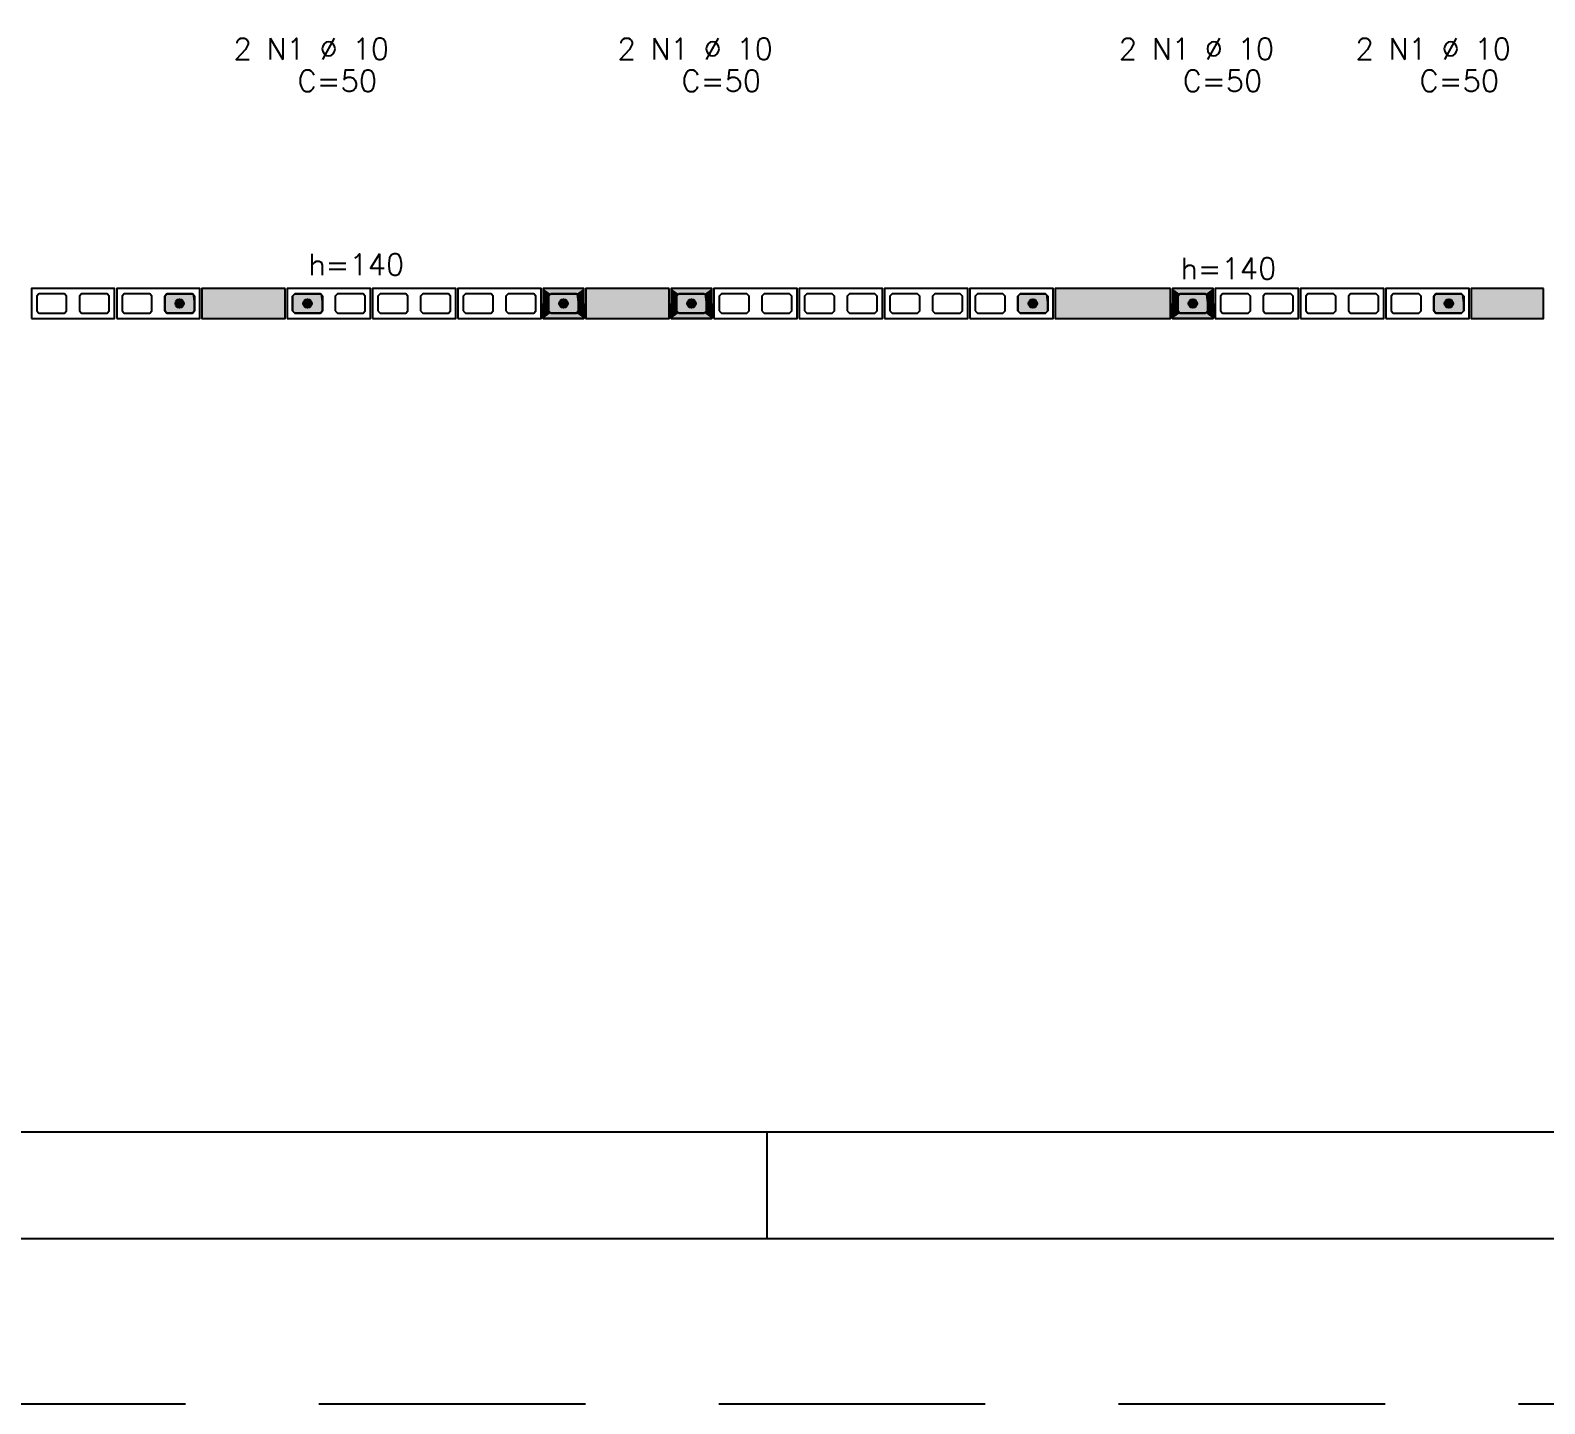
# Model space of a CAD drawing. Extents: x -1.9 to 86, y -1.5 to 61.
# Drawn here: x 14.1 to 28.3, y -1.55 to 11.33 of the extents above; entities that cross this region are included whole.
import ezdxf

# ---------------------------------------------------------------- set-up
doc = ezdxf.new("R2010")
doc.units = 0
doc.header["$MEASUREMENT"] = 0
doc.linetypes.add('HIDDEN', pattern=[0.375, 0.25, -0.125])
doc.layers.get('0').update_dxf_attribs({"linetype": 'CONTINUOUS'})
doc.layers.get('Defpoints').update_dxf_attribs({"linetype": 'CONTINUOUS'})
for name, color, linetype in [('ARQ_FOLHA', 7, 'CONTINUOUS'), ('PENA_01', 1, 'CONTINUOUS'), ('PENA_02', 2, 'CONTINUOUS'), ('PENA_03', 3, 'CONTINUOUS'), ('PENA_11', 252, 'CONTINUOUS'), ('PENA_23', 50, 'CONTINUOUS')]:
    doc.layers.add(name, color=color, linetype=linetype)
doc.styles.get("Standard").update_dxf_attribs({"font": 'ROMANS.SHX'})

# ---------------------------------------------------------------- blocks, each defined once
blk = doc.blocks.new('FOLHA A1 - 841 X 594')
at = {"layer": 'ARQ_FOLHA', "color": 1}
blk.add_line((-631, 10), (-631, 0), dxfattribs=at)
for points in [[(-841, 0), (0, 0), (0, 594), (-841, 594)], [(-816, 10), (-10, 10), (-10, 584), (-816, 584)]]:
    blk.add_lwpolyline(points, close=True, dxfattribs=at)
at = {"layer": 'Defpoints', "color": 8, "linetype": 'HIDDEN', "ltscale": 100}
blk.add_lwpolyline([(-860.5, 609.5), (-860.5, -15.5), (19.5, -15.5), (19.5, 609.5)], close=True, dxfattribs=at)
blk = doc.blocks.new('*U24')
blk.add_blockref('FOLHA A1 - 841 X 594', (0, 0))

msp = doc.modelspace()

# ---------------------------------------------------------------- linework, layer by layer
at = {"layer": 'PENA_01', "linetype": 'Continuous'}
for points in [[(14.155405, 8.693966), (14.175405, 8.673966), (14.415405, 8.673966), (14.435405, 8.693966), (14.435405, 8.833966), (14.415405, 8.853966), (14.175405, 8.853966), (14.155405, 8.833966), (14.155405, 8.693966)], [(14.555405, 8.693966), (14.575405, 8.673966), (14.815405, 8.673966), (14.835405, 8.693966), (14.835405, 8.833966), (14.815405, 8.853966), (14.575405, 8.853966), (14.555405, 8.833966), (14.555405, 8.693966)], [(14.955405, 8.693966), (14.975405, 8.673966), (15.215405, 8.673966), (15.235405, 8.693966), (15.235405, 8.833966), (15.215405, 8.853966), (14.975405, 8.853966), (14.955405, 8.833966), (14.955405, 8.693966)], [(15.355405, 8.693966), (15.375405, 8.673966), (15.615405, 8.673966), (15.635405, 8.693966), (15.635405, 8.833966), (15.615405, 8.853966), (15.375405, 8.853966), (15.355405, 8.833966), (15.355405, 8.693966)], [(16.555405, 8.693966), (16.575405, 8.673966), (16.815405, 8.673966), (16.835405, 8.693966), (16.835405, 8.833966), (16.815405, 8.853966), (16.575405, 8.853966), (16.555405, 8.833966), (16.555405, 8.693966)], [(16.955405, 8.693966), (16.975405, 8.673966), (17.215405, 8.673966), (17.235405, 8.693966), (17.235405, 8.833966), (17.215405, 8.853966), (16.975405, 8.853966), (16.955405, 8.833966), (16.955405, 8.693966)], [(17.355405, 8.693966), (17.375405, 8.673966), (17.615405, 8.673966), (17.635405, 8.693966), (17.635405, 8.833966), (17.615405, 8.853966), (17.375405, 8.853966), (17.355405, 8.833966), (17.355405, 8.693966)], [(17.755405, 8.693966), (17.775405, 8.673966), (18.015405, 8.673966), (18.035405, 8.693966), (18.035405, 8.833966), (18.015405, 8.853966), (17.775405, 8.853966), (17.755405, 8.833966), (17.755405, 8.693966)], [(18.155405, 8.693966), (18.175405, 8.673966), (18.415405, 8.673966), (18.435405, 8.693966), (18.435405, 8.833966), (18.415405, 8.853966), (18.175405, 8.853966), (18.155405, 8.833966), (18.155405, 8.693966)], [(18.555405, 8.693966), (18.575405, 8.673966), (18.815405, 8.673966), (18.835405, 8.693966), (18.835405, 8.833966), (18.815405, 8.853966), (18.575405, 8.853966), (18.555405, 8.833966), (18.555405, 8.693966)], [(18.975405, 8.673966), (19.215405, 8.673966), (19.235405, 8.693966), (19.235405, 8.833966), (19.215405, 8.853966), (18.975405, 8.853966), (18.955405, 8.833966), (18.955405, 8.693966), (18.975405, 8.673966)], [(20.175405, 8.673966), (20.415405, 8.673966), (20.435405, 8.693966), (20.435405, 8.833966), (20.415405, 8.853966), (20.175405, 8.853966), (20.155405, 8.833966), (20.155405, 8.693966), (20.175405, 8.673966)], [(20.555405, 8.693966), (20.575405, 8.673966), (20.815405, 8.673966), (20.835405, 8.693966), (20.835405, 8.833966), (20.815405, 8.853966), (20.575405, 8.853966), (20.555405, 8.833966), (20.555405, 8.693966)], [(20.955405, 8.693966), (20.975405, 8.673966), (21.215405, 8.673966), (21.235405, 8.693966), (21.235405, 8.833966), (21.215405, 8.853966), (20.975405, 8.853966), (20.955405, 8.833966), (20.955405, 8.693966)], [(21.355405, 8.693966), (21.375405, 8.673966), (21.615405, 8.673966), (21.635405, 8.693966), (21.635405, 8.833966), (21.615405, 8.853966), (21.375405, 8.853966), (21.355405, 8.833966), (21.355405, 8.693966)], [(21.755405, 8.693966), (21.775405, 8.673966), (22.015405, 8.673966), (22.035405, 8.693966), (22.035405, 8.833966), (22.015405, 8.853966), (21.775405, 8.853966), (21.755405, 8.833966), (21.755405, 8.693966)], [(22.155405, 8.693966), (22.175405, 8.673966), (22.415405, 8.673966), (22.435405, 8.693966), (22.435405, 8.833966), (22.415405, 8.853966), (22.175405, 8.853966), (22.155405, 8.833966), (22.155405, 8.693966)], [(22.555405, 8.693966), (22.575405, 8.673966), (22.815405, 8.673966), (22.835405, 8.693966), (22.835405, 8.833966), (22.815405, 8.853966), (22.575405, 8.853966), (22.555405, 8.833966), (22.555405, 8.693966)], [(22.955405, 8.693966), (22.975405, 8.673966), (23.215405, 8.673966), (23.235405, 8.693966), (23.235405, 8.833966), (23.215405, 8.853966), (22.975405, 8.853966), (22.955405, 8.833966), (22.955405, 8.693966)], [(23.355405, 8.693966), (23.375405, 8.673966), (23.615405, 8.673966), (23.635405, 8.693966), (23.635405, 8.833966), (23.615405, 8.853966), (23.375405, 8.853966), (23.355405, 8.833966), (23.355405, 8.693966)], [(24.875405, 8.673966), (25.115405, 8.673966), (25.135405, 8.693966), (25.135405, 8.833966), (25.115405, 8.853966), (24.875405, 8.853966), (24.855405, 8.833966), (24.855405, 8.693966), (24.875405, 8.673966)], [(25.255405, 8.693966), (25.275405, 8.673966), (25.515405, 8.673966), (25.535405, 8.693966), (25.535405, 8.833966), (25.515405, 8.853966), (25.275405, 8.853966), (25.255405, 8.833966), (25.255405, 8.693966)], [(25.655405, 8.693966), (25.675405, 8.673966), (25.915405, 8.673966), (25.935405, 8.693966), (25.935405, 8.833966), (25.915405, 8.853966), (25.675405, 8.853966), (25.655405, 8.833966), (25.655405, 8.693966)], [(26.055405, 8.693966), (26.075405, 8.673966), (26.315405, 8.673966), (26.335405, 8.693966), (26.335405, 8.833966), (26.315405, 8.853966), (26.075405, 8.853966), (26.055405, 8.833966), (26.055405, 8.693966)], [(26.455405, 8.693966), (26.475405, 8.673966), (26.715405, 8.673966), (26.735405, 8.693966), (26.735405, 8.833966), (26.715405, 8.853966), (26.475405, 8.853966), (26.455405, 8.833966), (26.455405, 8.693966)], [(26.855405, 8.693966), (26.875405, 8.673966), (27.115405, 8.673966), (27.135405, 8.693966), (27.135405, 8.833966), (27.115405, 8.853966), (26.875405, 8.853966), (26.855405, 8.833966), (26.855405, 8.693966)], [(27.255405, 8.693966), (27.275405, 8.673966), (27.515405, 8.673966), (27.535405, 8.693966), (27.535405, 8.833966), (27.515405, 8.853966), (27.275405, 8.853966), (27.255405, 8.833966), (27.255405, 8.693966)]]:
    msp.add_lwpolyline(points, dxfattribs=at)
at = {"layer": 'PENA_02', "linetype": 'Continuous'}
for points in [[(14.105405, 8.623966), (14.885405, 8.623966), (14.885405, 8.903966), (14.105405, 8.903966), (14.105405, 8.623966)], [(14.905405, 8.623966), (15.685405, 8.623966), (15.685405, 8.903966), (14.905405, 8.903966), (14.905405, 8.623966)], [(16.485405, 8.903966), (15.705405, 8.903966), (15.705405, 8.623966), (16.485405, 8.623966), (16.485405, 8.903966)], [(16.505405, 8.623966), (17.285405, 8.623966), (17.285405, 8.903966), (16.505405, 8.903966), (16.505405, 8.623966)], [(17.305405, 8.623966), (18.085405, 8.623966), (18.085405, 8.903966), (17.305405, 8.903966), (17.305405, 8.623966)], [(18.105405, 8.623966), (18.885405, 8.623966), (18.885405, 8.903966), (18.105405, 8.903966), (18.105405, 8.623966)], [(18.905405, 8.623966), (19.285405, 8.623966), (19.285405, 8.903966), (18.905405, 8.903966), (18.905405, 8.623966)], [(20.085405, 8.903966), (19.305405, 8.903966), (19.305405, 8.623966), (20.085405, 8.623966), (20.085405, 8.903966)], [(20.105405, 8.623966), (20.485405, 8.623966), (20.485405, 8.903966), (20.105405, 8.903966), (20.105405, 8.623966)], [(20.505405, 8.623966), (21.285405, 8.623966), (21.285405, 8.903966), (20.505405, 8.903966), (20.505405, 8.623966)], [(21.305405, 8.623966), (22.085405, 8.623966), (22.085405, 8.903966), (21.305405, 8.903966), (21.305405, 8.623966)], [(22.105405, 8.623966), (22.885405, 8.623966), (22.885405, 8.903966), (22.105405, 8.903966), (22.105405, 8.623966)], [(22.905405, 8.623966), (23.685405, 8.623966), (23.685405, 8.903966), (22.905405, 8.903966), (22.905405, 8.623966)], [(24.785405, 8.903966), (23.705405, 8.903966), (23.705405, 8.623966), (24.785405, 8.623966), (24.785405, 8.903966)], [(24.805405, 8.623966), (25.185405, 8.623966), (25.185405, 8.903966), (24.805405, 8.903966), (24.805405, 8.623966)], [(25.205405, 8.623966), (25.985405, 8.623966), (25.985405, 8.903966), (25.205405, 8.903966), (25.205405, 8.623966)], [(26.005405, 8.623966), (26.785405, 8.623966), (26.785405, 8.903966), (26.005405, 8.903966), (26.005405, 8.623966)], [(26.805405, 8.623966), (27.585405, 8.623966), (27.585405, 8.903966), (26.805405, 8.903966), (26.805405, 8.623966)], [(28.285405, 8.903966), (27.605405, 8.903966), (27.605405, 8.623966), (28.285405, 8.623966), (28.285405, 8.903966)]]:
    msp.add_lwpolyline(points, dxfattribs=at)
at = {"layer": 'PENA_03', "linetype": 'Continuous'}
for points in [[(15.635405, 8.693966), (15.615405, 8.673966), (15.375405, 8.673966), (15.355405, 8.693966), (15.355405, 8.833966), (15.375405, 8.853966), (15.615405, 8.853966), (15.635405, 8.833966), (15.635405, 8.693966)], [(16.835405, 8.693966), (16.815405, 8.673966), (16.575405, 8.673966), (16.555405, 8.693966), (16.555405, 8.833966), (16.575405, 8.853966), (16.815405, 8.853966), (16.835405, 8.833966), (16.835405, 8.693966)], [(19.235405, 8.693966), (19.215405, 8.673966), (18.975405, 8.673966), (18.955405, 8.693966), (18.955405, 8.833966), (18.975405, 8.853966), (19.215405, 8.853966), (19.235405, 8.833966), (19.235405, 8.693966)], [(20.435405, 8.693966), (20.415405, 8.673966), (20.175405, 8.673966), (20.155405, 8.693966), (20.155405, 8.833966), (20.175405, 8.853966), (20.415405, 8.853966), (20.435405, 8.833966), (20.435405, 8.693966)], [(23.635405, 8.693966), (23.615405, 8.673966), (23.375405, 8.673966), (23.355405, 8.693966), (23.355405, 8.833966), (23.375405, 8.853966), (23.615405, 8.853966), (23.635405, 8.833966), (23.635405, 8.693966)], [(25.135405, 8.693966), (25.115405, 8.673966), (24.875405, 8.673966), (24.855405, 8.693966), (24.855405, 8.833966), (24.875405, 8.853966), (25.115405, 8.853966), (25.135405, 8.833966), (25.135405, 8.693966)], [(27.535405, 8.693966), (27.515405, 8.673966), (27.275405, 8.673966), (27.255405, 8.693966), (27.255405, 8.833966), (27.275405, 8.853966), (27.515405, 8.853966), (27.535405, 8.833966), (27.535405, 8.693966)]]:
    msp.add_lwpolyline(points, dxfattribs=at)
for centre in [(15.495405, 8.763966), (16.695405, 8.763966), (19.095405, 8.763966), (20.295405, 8.763966), (23.495405, 8.763966), (24.995405, 8.763966), (27.395405, 8.763966)]:
    msp.add_circle(centre, 0.04, dxfattribs=at)
for points in [[(15.535405, 8.763966), (15.475405, 8.798607), (15.457817, 8.777647)], [(15.535405, 8.763966), (15.457817, 8.777647), (15.457817, 8.750285)], [(15.535405, 8.763966), (15.457817, 8.750285), (15.475405, 8.729325)], [(15.535405, 8.763966), (15.502351, 8.803359), (15.475405, 8.798607)], [(15.535405, 8.763966), (15.475405, 8.729325), (15.502351, 8.724574)], [(15.535405, 8.763966), (15.526046, 8.789678), (15.502351, 8.803359)], [(15.535405, 8.763966), (15.502351, 8.724574), (15.526046, 8.738255)], [(15.535405, 8.763966), (15.526046, 8.738255), (15.535405, 8.763966)], [(16.735405, 8.763966), (16.675405, 8.798607), (16.657817, 8.777647)], [(16.735405, 8.763966), (16.657817, 8.777647), (16.657817, 8.750285)], [(16.735405, 8.763966), (16.657817, 8.750285), (16.675405, 8.729325)], [(16.735405, 8.763966), (16.702351, 8.803359), (16.675405, 8.798607)], [(16.735405, 8.763966), (16.675405, 8.729325), (16.702351, 8.724574)], [(16.735405, 8.763966), (16.726046, 8.789678), (16.702351, 8.803359)], [(16.735405, 8.763966), (16.702351, 8.724574), (16.726046, 8.738255)], [(16.735405, 8.763966), (16.726046, 8.738255), (16.735405, 8.763966)], [(19.135405, 8.763966), (19.075405, 8.798607), (19.057817, 8.777647)], [(19.135405, 8.763966), (19.057817, 8.777647), (19.057817, 8.750285)], [(19.135405, 8.763966), (19.057817, 8.750285), (19.075405, 8.729325)], [(19.135405, 8.763966), (19.102351, 8.803359), (19.075405, 8.798607)], [(19.135405, 8.763966), (19.075405, 8.729325), (19.102351, 8.724574)], [(19.135405, 8.763966), (19.126046, 8.789678), (19.102351, 8.803359)], [(19.135405, 8.763966), (19.102351, 8.724574), (19.126046, 8.738255)], [(19.135405, 8.763966), (19.126046, 8.738255), (19.135405, 8.763966)], [(20.335405, 8.763966), (20.275405, 8.798607), (20.257817, 8.777647)], [(20.335405, 8.763966), (20.257817, 8.777647), (20.257817, 8.750285)], [(20.335405, 8.763966), (20.257817, 8.750285), (20.275405, 8.729325)], [(20.335405, 8.763966), (20.302351, 8.803359), (20.275405, 8.798607)], [(20.335405, 8.763966), (20.275405, 8.729325), (20.302351, 8.724574)], [(20.335405, 8.763966), (20.326046, 8.789678), (20.302351, 8.803359)], [(20.335405, 8.763966), (20.302351, 8.724574), (20.326046, 8.738255)], [(20.335405, 8.763966), (20.326046, 8.738255), (20.335405, 8.763966)], [(23.535405, 8.763966), (23.475405, 8.798607), (23.457817, 8.777647)], [(23.535405, 8.763966), (23.457817, 8.777647), (23.457817, 8.750285)], [(23.535405, 8.763966), (23.457817, 8.750285), (23.475405, 8.729325)], [(23.535405, 8.763966), (23.502351, 8.803359), (23.475405, 8.798607)], [(23.535405, 8.763966), (23.475405, 8.729325), (23.502351, 8.724574)], [(23.535405, 8.763966), (23.526046, 8.789678), (23.502351, 8.803359)], [(23.535405, 8.763966), (23.502351, 8.724574), (23.526046, 8.738255)], [(23.535405, 8.763966), (23.526046, 8.738255), (23.535405, 8.763966)], [(25.035405, 8.763966), (24.975405, 8.798607), (24.957817, 8.777647)], [(25.035405, 8.763966), (24.957817, 8.777647), (24.957817, 8.750285)], [(25.035405, 8.763966), (24.957817, 8.750285), (24.975405, 8.729325)], [(25.035405, 8.763966), (25.002351, 8.803359), (24.975405, 8.798607)], [(25.035405, 8.763966), (24.975405, 8.729325), (25.002351, 8.724574)], [(25.035405, 8.763966), (25.026046, 8.789678), (25.002351, 8.803359)], [(25.035405, 8.763966), (25.002351, 8.724574), (25.026046, 8.738255)], [(25.035405, 8.763966), (25.026046, 8.738255), (25.035405, 8.763966)], [(27.435405, 8.763966), (27.375405, 8.798607), (27.357817, 8.777647)], [(27.435405, 8.763966), (27.357817, 8.777647), (27.357817, 8.750285)], [(27.435405, 8.763966), (27.357817, 8.750285), (27.375405, 8.729325)], [(27.435405, 8.763966), (27.402351, 8.803359), (27.375405, 8.798607)], [(27.435405, 8.763966), (27.375405, 8.729325), (27.402351, 8.724574)], [(27.435405, 8.763966), (27.426046, 8.789678), (27.402351, 8.803359)], [(27.435405, 8.763966), (27.402351, 8.724574), (27.426046, 8.738255)], [(27.435405, 8.763966), (27.426046, 8.738255), (27.435405, 8.763966)]]:
    msp.add_solid(points, dxfattribs=at)
at = {"layer": 'PENA_11', "linetype": 'Continuous'}
for points in [[(15.635405, 8.693966), (15.355405, 8.833966), (15.375405, 8.853966)], [(15.635405, 8.693966), (15.355405, 8.693966), (15.355405, 8.833966)], [(15.635405, 8.693966), (15.375405, 8.853966), (15.615405, 8.853966)], [(15.635405, 8.693966), (15.615405, 8.853966), (15.635405, 8.833966)], [(15.635405, 8.693966), (15.635405, 8.833966), (15.635405, 8.693966)], [(16.485405, 8.903966), (15.705405, 8.903966), (15.705405, 8.623966)], [(16.485405, 8.903966), (15.705405, 8.623966), (16.485405, 8.623966)], [(16.485405, 8.903966), (16.485405, 8.623966), (16.485405, 8.903966)], [(16.835405, 8.693966), (16.555405, 8.833966), (16.575405, 8.853966)], [(16.835405, 8.693966), (16.555405, 8.693966), (16.555405, 8.833966)], [(16.835405, 8.693966), (16.575405, 8.853966), (16.815405, 8.853966)], [(16.835405, 8.693966), (16.815405, 8.853966), (16.835405, 8.833966)], [(16.835405, 8.693966), (16.835405, 8.833966), (16.835405, 8.693966)], [(19.235405, 8.693966), (18.955405, 8.833966), (18.975405, 8.853966)], [(19.235405, 8.693966), (18.955405, 8.693966), (18.955405, 8.833966)], [(19.235405, 8.693966), (18.975405, 8.853966), (19.215405, 8.853966)], [(19.235405, 8.693966), (19.215405, 8.853966), (19.235405, 8.833966)], [(19.235405, 8.693966), (19.235405, 8.833966), (19.235405, 8.693966)], [(20.085405, 8.903966), (19.305405, 8.903966), (19.305405, 8.623966)], [(20.085405, 8.903966), (19.305405, 8.623966), (20.085405, 8.623966)], [(20.085405, 8.903966), (20.085405, 8.623966), (20.085405, 8.903966)], [(20.435405, 8.693966), (20.155405, 8.833966), (20.175405, 8.853966)], [(20.435405, 8.693966), (20.155405, 8.693966), (20.155405, 8.833966)], [(20.435405, 8.693966), (20.175405, 8.853966), (20.415405, 8.853966)], [(20.435405, 8.693966), (20.415405, 8.853966), (20.435405, 8.833966)], [(20.435405, 8.693966), (20.435405, 8.833966), (20.435405, 8.693966)], [(23.635405, 8.693966), (23.355405, 8.833966), (23.375405, 8.853966)], [(23.635405, 8.693966), (23.355405, 8.693966), (23.355405, 8.833966)], [(23.635405, 8.693966), (23.375405, 8.853966), (23.615405, 8.853966)], [(23.635405, 8.693966), (23.615405, 8.853966), (23.635405, 8.833966)], [(23.635405, 8.693966), (23.635405, 8.833966), (23.635405, 8.693966)], [(24.785405, 8.903966), (23.705405, 8.903966), (23.705405, 8.623966)], [(24.785405, 8.903966), (23.705405, 8.623966), (24.785405, 8.623966)], [(24.785405, 8.903966), (24.785405, 8.623966), (24.785405, 8.903966)], [(25.135405, 8.693966), (24.855405, 8.833966), (24.875405, 8.853966)], [(25.135405, 8.693966), (24.855405, 8.693966), (24.855405, 8.833966)], [(25.135405, 8.693966), (24.875405, 8.853966), (25.115405, 8.853966)], [(25.135405, 8.693966), (25.115405, 8.853966), (25.135405, 8.833966)], [(25.135405, 8.693966), (25.135405, 8.833966), (25.135405, 8.693966)], [(27.535405, 8.693966), (27.255405, 8.833966), (27.275405, 8.853966)], [(27.535405, 8.693966), (27.255405, 8.693966), (27.255405, 8.833966)], [(27.535405, 8.693966), (27.275405, 8.853966), (27.515405, 8.853966)], [(27.535405, 8.693966), (27.515405, 8.853966), (27.535405, 8.833966)], [(27.535405, 8.693966), (27.535405, 8.833966), (27.535405, 8.693966)], [(28.285405, 8.903966), (27.605405, 8.903966), (27.605405, 8.623966)], [(28.285405, 8.903966), (27.605405, 8.623966), (28.285405, 8.623966)], [(28.285405, 8.903966), (28.285405, 8.623966), (28.285405, 8.903966)], [(15.635405, 8.693966), (15.375405, 8.673966), (15.355405, 8.693966)], [(15.635405, 8.693966), (15.615405, 8.673966), (15.375405, 8.673966)], [(16.835405, 8.693966), (16.575405, 8.673966), (16.555405, 8.693966)], [(16.835405, 8.693966), (16.815405, 8.673966), (16.575405, 8.673966)], [(19.235405, 8.693966), (18.975405, 8.673966), (18.955405, 8.693966)], [(19.235405, 8.693966), (19.215405, 8.673966), (18.975405, 8.673966)], [(20.435405, 8.693966), (20.175405, 8.673966), (20.155405, 8.693966)], [(20.435405, 8.693966), (20.415405, 8.673966), (20.175405, 8.673966)], [(23.635405, 8.693966), (23.375405, 8.673966), (23.355405, 8.693966)], [(23.635405, 8.693966), (23.615405, 8.673966), (23.375405, 8.673966)], [(25.135405, 8.693966), (24.875405, 8.673966), (24.855405, 8.693966)], [(25.135405, 8.693966), (25.115405, 8.673966), (24.875405, 8.673966)], [(27.535405, 8.693966), (27.275405, 8.673966), (27.255405, 8.693966)], [(27.535405, 8.693966), (27.515405, 8.673966), (27.275405, 8.673966)]]:
    msp.add_solid(points, dxfattribs=at)
at = {"layer": 'PENA_23', "linetype": 'Continuous'}
for points in [[(19.235405, 8.763966), (19.285405, 8.763966), (19.285405, 8.903966), (18.905405, 8.903966), (18.905405, 8.763966), (18.955405, 8.763966), (18.955405, 8.833966), (18.975405, 8.853966), (19.215405, 8.853966), (19.235405, 8.833966), (19.235405, 8.763966)], [(20.435405, 8.763966), (20.485405, 8.763966), (20.485405, 8.903966), (20.105405, 8.903966), (20.105405, 8.763966), (20.155405, 8.763966), (20.155405, 8.833966), (20.175405, 8.853966), (20.415405, 8.853966), (20.435405, 8.833966), (20.435405, 8.763966)], [(25.135405, 8.763966), (25.185405, 8.763966), (25.185405, 8.903966), (24.805405, 8.903966), (24.805405, 8.763966), (24.855405, 8.763966), (24.855405, 8.833966), (24.875405, 8.853966), (25.115405, 8.853966), (25.135405, 8.833966), (25.135405, 8.763966)], [(19.235405, 8.763966), (19.285405, 8.763966), (19.285405, 8.623966), (18.905405, 8.623966), (18.905405, 8.763966), (18.955405, 8.763966), (18.955405, 8.693966), (18.975405, 8.673966), (19.215405, 8.673966), (19.235405, 8.693966), (19.235405, 8.763966)], [(20.435405, 8.763966), (20.485405, 8.763966), (20.485405, 8.623966), (20.105405, 8.623966), (20.105405, 8.763966), (20.155405, 8.763966), (20.155405, 8.693966), (20.175405, 8.673966), (20.415405, 8.673966), (20.435405, 8.693966), (20.435405, 8.763966)], [(25.135405, 8.763966), (25.185405, 8.763966), (25.185405, 8.623966), (24.805405, 8.623966), (24.805405, 8.763966), (24.855405, 8.763966), (24.855405, 8.693966), (24.875405, 8.673966), (25.115405, 8.673966), (25.135405, 8.693966), (25.135405, 8.763966)]]:
    msp.add_lwpolyline(points, dxfattribs=at)
for points in [[(19.285405, 8.903966), (18.905405, 8.903966), (18.975405, 8.853966)], [(18.905405, 8.903966), (18.905405, 8.763966), (18.955405, 8.763966)], [(18.905405, 8.903966), (18.955405, 8.763966), (18.955405, 8.833966)], [(18.905405, 8.903966), (18.955405, 8.833966), (18.975405, 8.853966)], [(19.285405, 8.903966), (18.975405, 8.853966), (19.215405, 8.853966)], [(19.285405, 8.903966), (19.215405, 8.853966), (19.235405, 8.833966)], [(19.285405, 8.903966), (19.235405, 8.833966), (19.285405, 8.763966)], [(19.285405, 8.763966), (19.235405, 8.833966), (19.235405, 8.763966)], [(20.485405, 8.903966), (20.105405, 8.903966), (20.175405, 8.853966)], [(20.105405, 8.903966), (20.105405, 8.763966), (20.155405, 8.763966)], [(20.105405, 8.903966), (20.155405, 8.763966), (20.155405, 8.833966)], [(20.105405, 8.903966), (20.155405, 8.833966), (20.175405, 8.853966)], [(20.485405, 8.903966), (20.175405, 8.853966), (20.415405, 8.853966)], [(20.485405, 8.903966), (20.415405, 8.853966), (20.435405, 8.833966)], [(20.485405, 8.903966), (20.435405, 8.833966), (20.485405, 8.763966)], [(20.485405, 8.763966), (20.435405, 8.833966), (20.435405, 8.763966)], [(25.185405, 8.903966), (24.805405, 8.903966), (24.875405, 8.853966)], [(24.805405, 8.903966), (24.805405, 8.763966), (24.855405, 8.763966)], [(24.805405, 8.903966), (24.855405, 8.763966), (24.855405, 8.833966)], [(24.805405, 8.903966), (24.855405, 8.833966), (24.875405, 8.853966)], [(25.185405, 8.903966), (24.875405, 8.853966), (25.115405, 8.853966)], [(25.185405, 8.903966), (25.115405, 8.853966), (25.135405, 8.833966)], [(25.185405, 8.903966), (25.135405, 8.833966), (25.185405, 8.763966)], [(25.185405, 8.763966), (25.135405, 8.833966), (25.135405, 8.763966)], [(18.905405, 8.623966), (18.905405, 8.763966), (18.955405, 8.763966)], [(18.905405, 8.623966), (18.955405, 8.763966), (18.955405, 8.693966)], [(18.905405, 8.623966), (18.955405, 8.693966), (18.975405, 8.673966)], [(19.285405, 8.623966), (18.905405, 8.623966), (18.975405, 8.673966)], [(19.285405, 8.623966), (18.975405, 8.673966), (19.215405, 8.673966)], [(19.285405, 8.623966), (19.215405, 8.673966), (19.235405, 8.693966)], [(19.285405, 8.623966), (19.235405, 8.693966), (19.285405, 8.763966)], [(19.285405, 8.763966), (19.235405, 8.693966), (19.235405, 8.763966)], [(20.105405, 8.623966), (20.105405, 8.763966), (20.155405, 8.763966)], [(20.105405, 8.623966), (20.155405, 8.763966), (20.155405, 8.693966)], [(20.105405, 8.623966), (20.155405, 8.693966), (20.175405, 8.673966)], [(20.485405, 8.623966), (20.105405, 8.623966), (20.175405, 8.673966)], [(20.485405, 8.623966), (20.175405, 8.673966), (20.415405, 8.673966)], [(20.485405, 8.623966), (20.415405, 8.673966), (20.435405, 8.693966)], [(20.485405, 8.623966), (20.435405, 8.693966), (20.485405, 8.763966)], [(20.485405, 8.763966), (20.435405, 8.693966), (20.435405, 8.763966)], [(24.805405, 8.623966), (24.805405, 8.763966), (24.855405, 8.763966)], [(24.805405, 8.623966), (24.855405, 8.763966), (24.855405, 8.693966)], [(24.805405, 8.623966), (24.855405, 8.693966), (24.875405, 8.673966)], [(25.185405, 8.623966), (24.805405, 8.623966), (24.875405, 8.673966)], [(25.185405, 8.623966), (24.875405, 8.673966), (25.115405, 8.673966)], [(25.185405, 8.623966), (25.115405, 8.673966), (25.135405, 8.693966)], [(25.185405, 8.623966), (25.135405, 8.693966), (25.185405, 8.763966)], [(25.185405, 8.763966), (25.135405, 8.693966), (25.135405, 8.763966)]]:
    msp.add_solid(points, dxfattribs=at)

# ---------------------------------------------------------------- block references
at = {"xscale": 0.09999999999999938, "yscale": 0.09999999999999938, "zscale": 0.09999999999999938}
msp.add_blockref('*U24', (84.1, 0.000002), dxfattribs=at)

# ---------------------------------------------------------------- texts
at = {"layer": 'PENA_03', "linetype": 'Continuous'}
for s, p in [('2 N1 %%c 10', (16.001629, 11.051279)), ('2 N1 %%c 10', (19.601629, 11.051279)), ('2 N1 %%c 10', (24.301629, 11.051279)), ('2 N1 %%c 10', (26.521629, 11.051279)), ('C=50', (16.601629, 10.751279)), ('C=50', (20.201629, 10.751279)), ('C=50', (24.901629, 10.751279)), ('C=50', (27.121629, 10.751279)), ('h=140', (16.702099, 9.028826)), ('h=140', (24.878901, 8.991623))]:
    msp.add_text(s, height=0.2, dxfattribs=at).set_placement(p)

doc.saveas('drawing.dxf')
